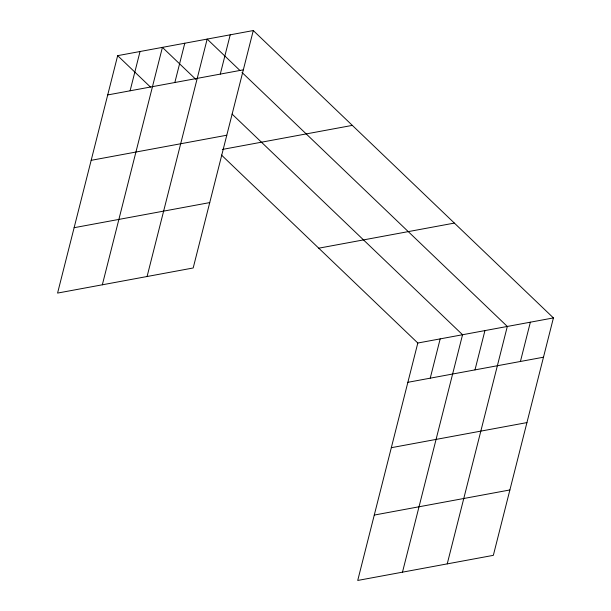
<?xml version="1.0" encoding="UTF-8"?>
<svg xmlns="http://www.w3.org/2000/svg" width="611" height="611" viewBox="0 0 611 611"><rect width="100%" height="100%" fill="white"/><g stroke="black" fill="none" stroke-linecap="round" stroke-linejoin="round"><path stroke-width="0.92" d="M117.656 55.654L57.579 293.081L193.191 267.977L253.275 30.55L117.656 55.654L150.451 87.045M130.097 90.795L140.034 51.515M102.335 284.795L162.411 47.368L195.887 79.415M174.845 82.516L184.789 43.228M147.083 276.516L207.167 39.089L239.955 70.479M220.281 74.099L230.217 34.819M221.472 155.049L417.809 343.023L357.725 580.45L493.344 555.346L553.421 317.919L253.275 30.55M430.243 378.163L440.18 338.884M402.481 572.163L462.558 334.736L232.088 114.081M474.991 369.876L484.935 330.597M447.229 563.884L507.313 326.45L242.002 72.442M520.427 361.468L530.363 322.188M107.719 94.942L243.331 69.837M91.176 160.326L226.788 135.222M222.305 149.451L352.318 125.385M74.13 227.697L209.741 202.592M318.759 248.188L454.37 223.084M417.809 343.023L553.421 317.919M407.865 382.31L543.477 357.206M391.323 447.695L526.934 422.591M374.276 515.065L509.887 489.961"/></g></svg>
